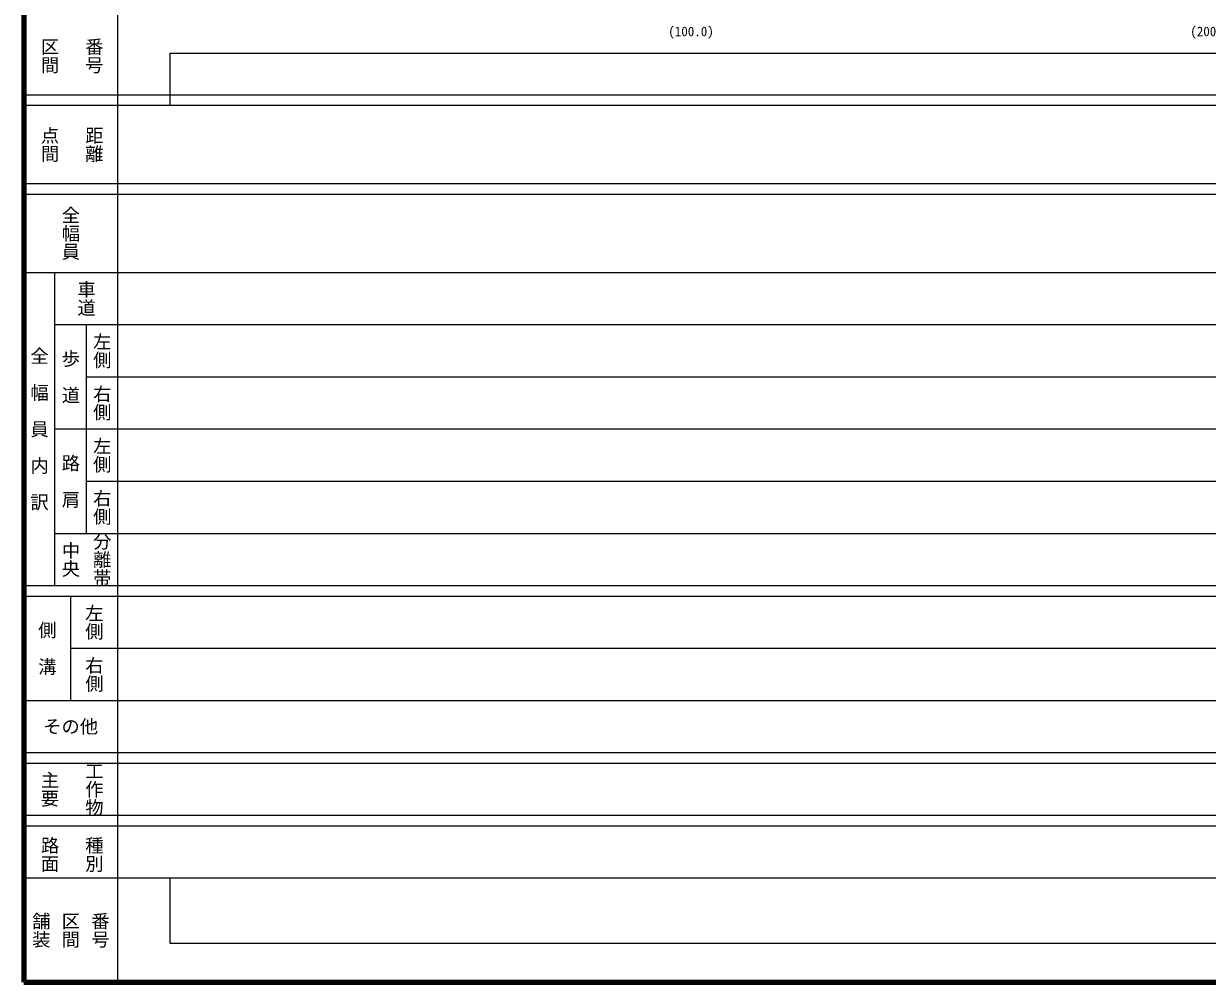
# Model space of a CAD drawing. Units: millimetres on the paper, enlarged 1000 times. Extents: x 40000 to 680000, y 20000 to 380000.
# Drawn here: x 40000 to 266750, y 20000 to 203642 of the extents above; entities that cross this region are included whole.
import ezdxf
from ezdxf.enums import TextEntityAlignment as Align

# ---------------------------------------------------------------- set-up
doc = ezdxf.new("R2010")
doc.units = ezdxf.units.MM
doc.header["$LTSCALE"] = 1000
doc.layers.add('M-TTL', color=2, linetype='Continuous', lineweight=140)
doc.layers.add('M-TTL-BAND', color=7, linetype='Continuous', lineweight=13)
doc.styles.add('@ＭＳ ゴシック', font='')
doc.styles.add('ＭＳ ゴシック', font='')
doc.styles.get('@ＭＳ ゴシック').set_extended_font_data('@MS Gothic')
doc.styles.get('ＭＳ ゴシック').set_extended_font_data('MS Gothic')

msp = doc.modelspace()

# ---------------------------------------------------------------- linework, layer by layer
at = {"layer": 'M-TTL'}
for p, q in [((40000, 380000), (40000, 20000)), ((40000, 20000), (680000, 20000))]:
    msp.add_line(p, q, dxfattribs=at)
at = {"layer": 'M-TTL-BAND'}
for p, q in [((58000, 370000), (58000, 20000)), ((68000, 198000), (579000, 198000)), ((68000, 198000), (68000, 188000)), ((40000, 190000), (579000, 190000)), ((40000, 188000), (579000, 188000)), ((40000, 173000), (579000, 173000)), ((40000, 171000), (579000, 171000)), ((40000, 156000), (579000, 156000)), ((46000, 96000), (46000, 156000)), ((46000, 146000), (579000, 146000)), ((52000, 146000), (52000, 106000)), ((52000, 136000), (579000, 136000)), ((46000, 126000), (579000, 126000)), ((52000, 116000), (579000, 116000)), ((46000, 106000), (579000, 106000)), ((40000, 96000), (579000, 96000)), ((40000, 94000), (579000, 94000)), ((49000, 94000), (49000, 74000)), ((49000, 84000), (579000, 84000)), ((40000, 74000), (579000, 74000)), ((40000, 64000), (579000, 64000)), ((40000, 62000), (579000, 62000)), ((40000, 52000), (579000, 52000)), ((40000, 50000), (579000, 50000)), ((40000, 40000), (579000, 40000)), ((68000, 40000), (68000, 27500)), ((68000, 27500), (579000, 27500))]:
    msp.add_line(p, q, dxfattribs=at)

# ---------------------------------------------------------------- texts
at = {"layer": 'M-TTL-BAND', "style": 'ＭＳ ゴシック'}
for s, p in [('(100.0)', (167844, 200695)), ('(200.0)', (267844, 200695))]:
    msp.add_text(s, height=1833, dxfattribs=at).set_placement(p, align=Align.BOTTOM_CENTER)
at = {"layer": 'M-TTL-BAND', "style": '@ＭＳ ゴシック'}
for s, p in [('区間', (45000, 197500)), ('番号', (53500, 197500)), ('点間', (45000, 180500)), ('距離', (53500, 180500)), ('全幅員', (49000, 163500)), ('車道', (52000, 151000)), ('左側', (55000, 141000)), ('全\u3000幅\u3000員\u3000内\u3000訳', (43000, 126000)), ('歩\u3000道', (49000, 136000)), ('右側', (55000, 131000)), ('左側', (55000, 121000)), ('路\u3000肩', (49000, 116000)), ('右側', (55000, 111000)), ('中央', (49000, 101000)), ('分離帯', (55000, 101000)), ('左側', (53500, 89000)), ('側\u3000溝', (44500, 84000)), ('右側', (53500, 79000)), ('工作物', (53500, 57000)), ('主要', (45000, 57000)), ('路面', (45000, 44500)), ('種別', (53500, 44500)), ('舗装', (43333, 30000)), ('区間', (49000, 30000)), ('番号', (54667, 30000))]:
    msp.add_text(s, height=2566, rotation=270, dxfattribs=at).set_placement(p, align=Align.MIDDLE_CENTER)
at = {"layer": 'M-TTL-BAND', "style": 'ＭＳ ゴシック'}
msp.add_text('その他', height=2566, dxfattribs=at).set_placement((49000, 69000), align=Align.MIDDLE_CENTER)

doc.saveas('drawing.dxf')
